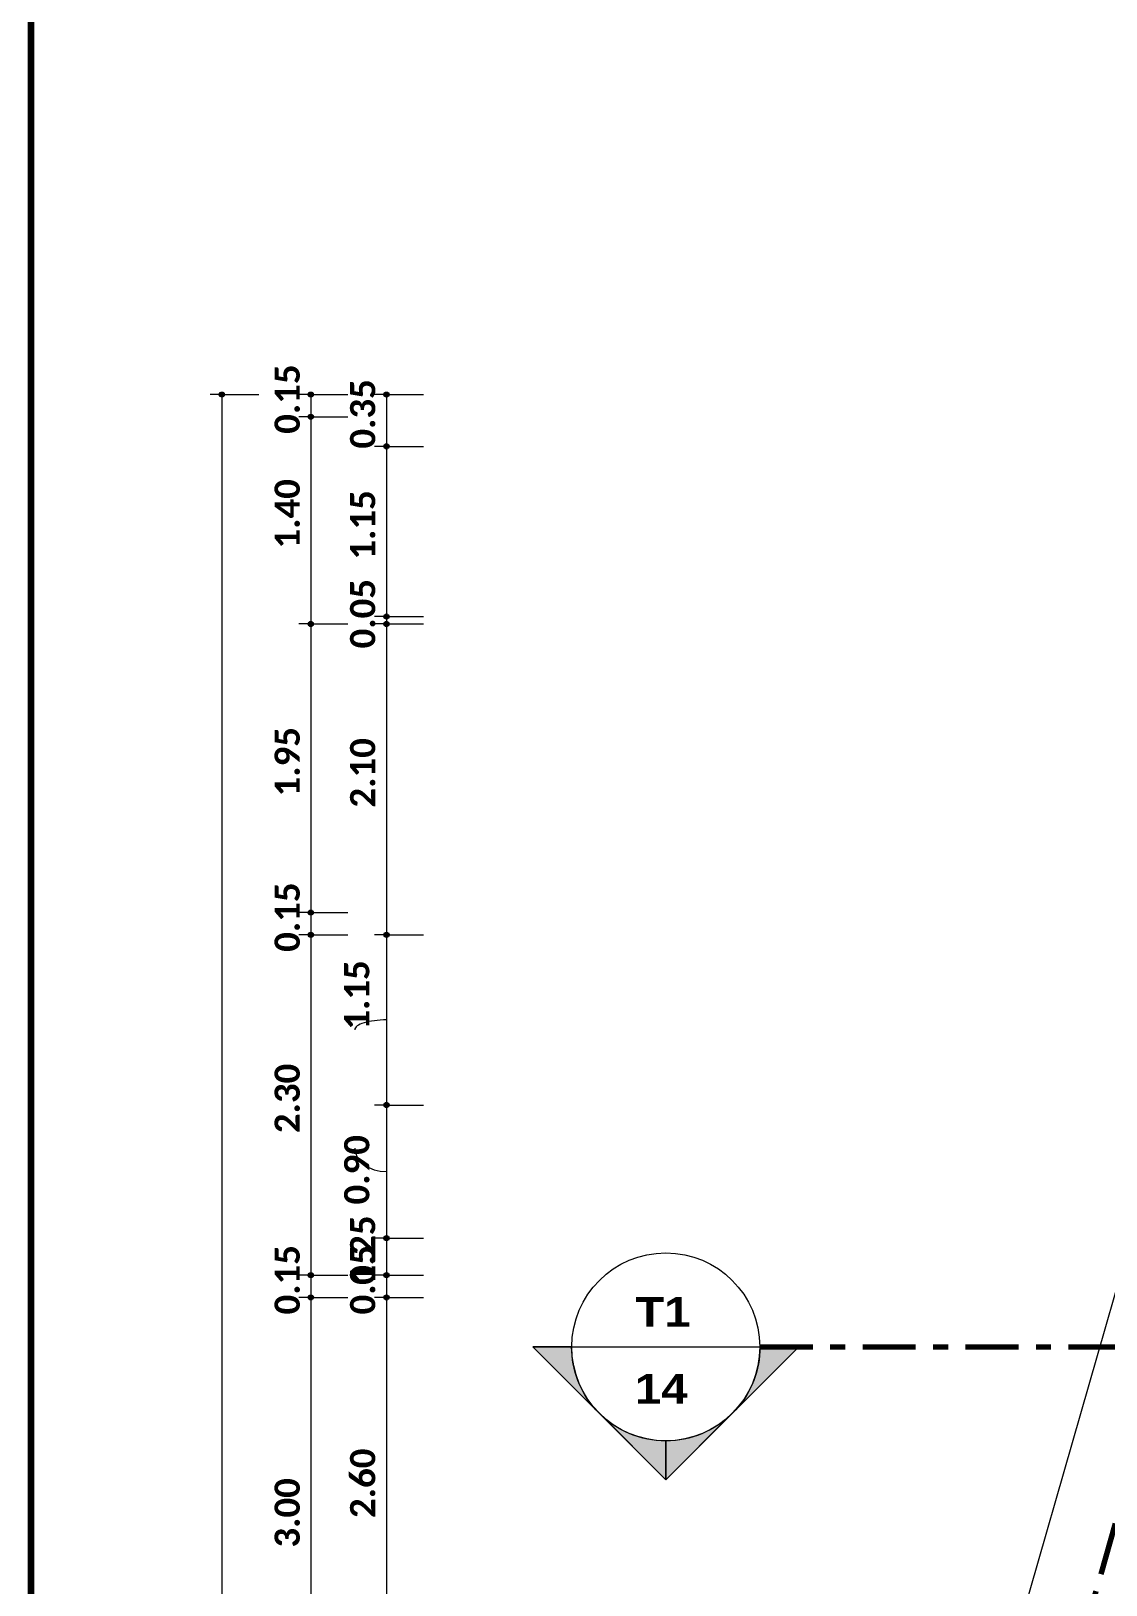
# Model space of a CAD drawing. Header units: metres. Extents: x -144 to 1000, y -717 to 29.
# Drawn here: x 492.11 to 499.37, y -556.22 to -545.72 of the extents above; entities that cross this region are included whole.
import ezdxf

# ---------------------------------------------------------------- set-up
doc = ezdxf.new("R2010")
doc.units = ezdxf.units.M
doc.linetypes.add('Dash Dot 3_16_', pattern=[0.595313, 0.357187, -0.119063, 0, -0.119063])
doc.layers.get('0').update_dxf_attribs({"color": 1})
for name, color, linetype, lineweight in [('A-ANNO-DIMS', 1, 'Continuous', 9), ('A-DETL', 1, 'Continuous', 9), ('A-DETL-WIDE', 1, 'Continuous', 100), ('G-ANNO-SYMB', 1, 'Continuous', 9)]:
    doc.layers.add(name, color=color, linetype=linetype, lineweight=lineweight)
doc.styles.add('Arial Black', font='', dxfattribs={"height": 0.15})
doc.styles.add('Calibri_B_4', font='calibrib.ttf', dxfattribs={"height": 0.1125})
doc.styles.get('Arial Black').set_extended_font_data('Arial Black')

# ---------------------------------------------------------------- blocks, each defined once
blk = doc.blocks.new('A$C4d52d4f2')
at = {"layer": 'A-DETL-WIDE'}
blk.add_line((-0.40513, -0.58802), (-0.40513, -0.00202), dxfattribs=at)
blk = doc.blocks.new('I')
at = {"layer": 'A-ANNO-DIMS', "lineweight": 25}
h = blk.add_hatch(color=256, dxfattribs=at)
edge = h.paths.add_edge_path()
edge.add_arc((489.627, -486.51), 0.015, 0, 360)
h = blk.add_hatch(color=256, dxfattribs=at)
edge = h.paths.add_edge_path()
edge.add_arc((490.228, -486.51), 0.015, 0, 360)
h = blk.add_hatch(color=256, dxfattribs=at)
edge = h.paths.add_edge_path()
edge.add_arc((490.739, -486.51), 0.015, 0, 360)
h = blk.add_hatch(color=256, dxfattribs=at)
edge = h.paths.add_edge_path()
edge.add_arc((490.228, -486.66), 0.015, 0, 360)
h = blk.add_hatch(color=256, dxfattribs=at)
edge = h.paths.add_edge_path()
edge.add_arc((490.228, -486.66), 0.015, 0, 360)
h = blk.add_hatch(color=256, dxfattribs=at)
edge = h.paths.add_edge_path()
edge.add_arc((490.739, -486.86), 0.015, 0, 360)
h = blk.add_hatch(color=256, dxfattribs=at)
edge = h.paths.add_edge_path()
edge.add_arc((490.739, -486.86), 0.015, 0, 360)
h = blk.add_hatch(color=256, dxfattribs=at)
edge = h.paths.add_edge_path()
edge.add_arc((490.228, -488.06), 0.015, 0, 360)
h = blk.add_hatch(color=256, dxfattribs=at)
edge = h.paths.add_edge_path()
edge.add_arc((490.228, -488.06), 0.015, 0, 360)
h = blk.add_hatch(color=256, dxfattribs=at)
edge = h.paths.add_edge_path()
edge.add_arc((490.739, -488.01), 0.015, 0, 360)
h = blk.add_hatch(color=256, dxfattribs=at)
edge = h.paths.add_edge_path()
edge.add_arc((490.739, -488.01), 0.015, 0, 360)
h = blk.add_hatch(color=256, dxfattribs=at)
edge = h.paths.add_edge_path()
edge.add_arc((490.739, -488.06), 0.015, 0, 360)
h = blk.add_hatch(color=256, dxfattribs=at)
edge = h.paths.add_edge_path()
edge.add_arc((490.739, -488.06), 0.015, 0, 360)
h = blk.add_hatch(color=256, dxfattribs=at)
edge = h.paths.add_edge_path()
edge.add_arc((490.228, -490.01), 0.015, 0, 360)
h = blk.add_hatch(color=256, dxfattribs=at)
edge = h.paths.add_edge_path()
edge.add_arc((490.228, -490.01), 0.015, 0, 360)
h = blk.add_hatch(color=256, dxfattribs=at)
edge = h.paths.add_edge_path()
edge.add_arc((490.228, -490.16), 0.015, 0, 360)
h = blk.add_hatch(color=256, dxfattribs=at)
edge = h.paths.add_edge_path()
edge.add_arc((490.228, -490.16), 0.015, 0, 360)
h = blk.add_hatch(color=256, dxfattribs=at)
edge = h.paths.add_edge_path()
edge.add_arc((490.739, -490.16), 0.015, 0, 360)
h = blk.add_hatch(color=256, dxfattribs=at)
edge = h.paths.add_edge_path()
edge.add_arc((490.739, -490.16), 0.015, 0, 360)
h = blk.add_hatch(color=256, dxfattribs=at)
edge = h.paths.add_edge_path()
edge.add_arc((490.739, -491.31), 0.015, 0, 360)
h = blk.add_hatch(color=256, dxfattribs=at)
edge = h.paths.add_edge_path()
edge.add_arc((490.739, -491.31), 0.015, 0, 360)
h = blk.add_hatch(color=256, dxfattribs=at)
edge = h.paths.add_edge_path()
edge.add_arc((490.739, -492.21), 0.015, 0, 360)
h = blk.add_hatch(color=256, dxfattribs=at)
edge = h.paths.add_edge_path()
edge.add_arc((490.739, -492.21), 0.015, 0, 360)
h = blk.add_hatch(color=256, dxfattribs=at)
edge = h.paths.add_edge_path()
edge.add_arc((490.228, -492.46), 0.015, 0, 360)
h = blk.add_hatch(color=256, dxfattribs=at)
edge = h.paths.add_edge_path()
edge.add_arc((490.228, -492.46), 0.015, 0, 360)
h = blk.add_hatch(color=256, dxfattribs=at)
edge = h.paths.add_edge_path()
edge.add_arc((490.739, -492.46), 0.015, 0, 360)
h = blk.add_hatch(color=256, dxfattribs=at)
edge = h.paths.add_edge_path()
edge.add_arc((490.739, -492.46), 0.015, 0, 360)
h = blk.add_hatch(color=256, dxfattribs=at)
edge = h.paths.add_edge_path()
edge.add_arc((490.228, -492.61), 0.015, 0, 360)
h = blk.add_hatch(color=256, dxfattribs=at)
edge = h.paths.add_edge_path()
edge.add_arc((490.228, -492.61), 0.015, 0, 360)
h = blk.add_hatch(color=256, dxfattribs=at)
edge = h.paths.add_edge_path()
edge.add_arc((490.739, -492.61), 0.015, 0, 360)
h = blk.add_hatch(color=256, dxfattribs=at)
edge = h.paths.add_edge_path()
edge.add_arc((490.739, -492.61), 0.015, 0, 360)
at = {"layer": 'G-ANNO-SYMB', "extrusion": (0, 0, -1)}
h = blk.add_hatch(color=256, dxfattribs=at)
edge = h.paths.add_edge_path()
edge.add_arc((-492.626, -492.944), 0.636, 317.9216, 360)
edge.add_line((-491.99, -492.944), (-491.728, -492.944))
edge.add_line((-491.728, -492.944), (-492.154, -493.37))
h = blk.add_hatch(color=256, dxfattribs=at)
edge = h.paths.add_edge_path()
edge.add_line((-493.098, -493.37), (-493.524, -492.944))
edge.add_line((-493.524, -492.944), (-493.262, -492.944))
edge.add_arc((-492.626, -492.944), 0.636, 180, 222.0784)
h = blk.add_hatch(color=256, dxfattribs=at)
edge = h.paths.add_edge_path()
edge.add_line((-492.177, -493.393), (-492.626, -493.842))
edge.add_line((-492.626, -493.842), (-492.626, -493.579))
edge.add_arc((-492.626, -492.944), 0.635, 270, 315)
h = blk.add_hatch(color=256, dxfattribs=at)
edge = h.paths.add_edge_path()
edge.add_arc((-492.626, -492.944), 0.635, 225, 270)
edge.add_line((-492.626, -493.579), (-492.626, -493.842))
edge.add_line((-492.626, -493.842), (-493.075, -493.393))
at = {"layer": 'A-ANNO-DIMS', "color": 5, "true_color": 0x0000ff}
blk.add_line((490.734, -509.731), (497.715, -485.439), dxfattribs=at)
at = {"layer": 'A-ANNO-DIMS'}
for p, q in [((489.627, -486.51), (489.547, -486.51)), ((489.627, -486.51), (489.627, -509.796)), ((489.627, -486.51), (489.877, -486.51)), ((490.228, -486.51), (490.148, -486.51)), ((490.228, -486.51), (490.228, -486.66)), ((490.228, -486.51), (490.478, -486.51)), ((490.739, -486.51), (490.659, -486.51)), ((490.739, -486.51), (490.739, -486.86)), ((490.739, -486.51), (490.989, -486.51)), ((490.228, -486.66), (490.148, -486.66)), ((490.228, -486.66), (490.148, -486.66)), ((490.228, -486.66), (490.478, -486.66)), ((490.228, -486.66), (490.228, -488.06)), ((490.228, -486.66), (490.478, -486.66)), ((490.739, -486.86), (490.659, -486.86)), ((490.739, -486.86), (490.659, -486.86)), ((490.739, -486.86), (490.989, -486.86)), ((490.739, -486.86), (490.739, -488.01)), ((490.739, -486.86), (490.989, -486.86)), ((490.228, -488.06), (490.148, -488.06)), ((490.228, -488.06), (490.148, -488.06)), ((490.228, -488.06), (490.478, -488.06)), ((490.228, -488.06), (490.228, -490.01)), ((490.228, -488.06), (490.478, -488.06)), ((490.739, -488.01), (490.659, -488.01)), ((490.739, -488.01), (490.659, -488.01)), ((490.739, -488.06), (490.659, -488.06)), ((490.739, -488.06), (490.659, -488.06)), ((490.739, -488.01), (490.989, -488.01)), ((490.739, -488.01), (490.739, -488.06)), ((490.739, -488.01), (490.989, -488.01)), ((490.739, -488.06), (490.989, -488.06)), ((490.739, -488.06), (490.739, -490.16)), ((490.739, -488.06), (490.989, -488.06)), ((490.228, -490.01), (490.148, -490.01)), ((490.228, -490.01), (490.148, -490.01)), ((490.228, -490.01), (490.478, -490.01)), ((490.228, -490.01), (490.228, -490.16)), ((490.228, -490.01), (490.478, -490.01)), ((490.228, -490.16), (490.148, -490.16)), ((490.228, -490.16), (490.148, -490.16)), ((490.228, -490.16), (490.478, -490.16)), ((490.228, -490.16), (490.228, -492.46)), ((490.228, -490.16), (490.478, -490.16)), ((490.739, -490.16), (490.659, -490.16)), ((490.739, -490.16), (490.659, -490.16)), ((490.739, -490.16), (490.989, -490.16)), ((490.739, -490.16), (490.739, -491.31)), ((490.739, -490.16), (490.989, -490.16)), ((490.739, -491.31), (490.659, -491.31)), ((490.739, -491.31), (490.659, -491.31)), ((490.739, -491.31), (490.989, -491.31)), ((490.739, -491.31), (490.739, -492.21)), ((490.739, -491.31), (490.989, -491.31)), ((490.739, -492.21), (490.659, -492.21)), ((490.739, -492.21), (490.659, -492.21)), ((490.739, -492.21), (490.989, -492.21)), ((490.739, -492.21), (490.739, -492.46)), ((490.739, -492.21), (490.989, -492.21)), ((490.228, -492.46), (490.148, -492.46)), ((490.228, -492.46), (490.148, -492.46)), ((490.228, -492.46), (490.478, -492.46)), ((490.228, -492.46), (490.228, -492.61)), ((490.228, -492.46), (490.478, -492.46)), ((490.739, -492.46), (490.659, -492.46)), ((490.739, -492.46), (490.659, -492.46)), ((490.739, -492.46), (490.989, -492.46)), ((490.739, -492.46), (490.739, -492.61)), ((490.739, -492.46), (490.989, -492.46)), ((490.228, -492.61), (490.148, -492.61)), ((490.228, -492.61), (490.148, -492.61)), ((490.228, -492.61), (490.478, -492.61)), ((490.228, -492.61), (490.228, -495.609)), ((490.228, -492.61), (490.478, -492.61)), ((490.739, -492.61), (490.659, -492.61)), ((490.739, -492.61), (490.659, -492.61)), ((490.739, -492.61), (490.989, -492.61)), ((490.739, -492.61), (490.739, -495.21)), ((490.739, -492.61), (490.989, -492.61))]:
    blk.add_line(p, q, dxfattribs=at)
at = {"layer": 'A-ANNO-DIMS', "lineweight": 25}
for centre in [(489.627, -486.51), (490.228, -486.51), (490.739, -486.51), (490.228, -486.66), (490.228, -486.66), (490.739, -486.86), (490.739, -486.86), (490.228, -488.06), (490.228, -488.06), (490.739, -488.01), (490.739, -488.01), (490.739, -488.06), (490.739, -488.06), (490.228, -490.01), (490.228, -490.01), (490.228, -490.16), (490.228, -490.16), (490.739, -490.16), (490.739, -490.16), (490.739, -491.31), (490.739, -491.31), (490.739, -492.21), (490.739, -492.21), (490.228, -492.46), (490.228, -492.46), (490.739, -492.46), (490.739, -492.46), (490.228, -492.61), (490.228, -492.61), (490.739, -492.61), (490.739, -492.61)]:
    blk.add_circle(centre, 0.015, dxfattribs=at)
at = {"layer": 'A-ANNO-DIMS'}
for centre, ratio, start_param, end_param in [((490.739, -490.801), 0.307152, 1.570796, 3.141593), ((490.739, -491.601), 0.740484, 3.141593, 4.712389)]:
    blk.add_ellipse(centre, major_axis=(0.214, 0), ratio=ratio, start_param=start_param, end_param=end_param, dxfattribs=at)
at = {"layer": 'A-DETL', "color": 7, "linetype": 'Dash Dot 3_16_', "lineweight": 70}
blk.add_line((491.15, -509.85), (498.13, -485.558), dxfattribs=at)
at = {"layer": 'G-ANNO-SYMB', "lineweight": 18, "extrusion": (0, 0, -1)}
for p, q in [((492.626, -493.842), (491.728, -492.944)), ((491.991, -492.944), (491.728, -492.944)), ((492.154, -493.37), (491.728, -492.944)), ((491.728, -492.944), (491.99, -492.944)), ((492.626, -493.842), (493.524, -492.944)), ((493.524, -492.944), (493.098, -493.37)), ((493.261, -492.944), (493.524, -492.944)), ((493.262, -492.944), (493.524, -492.944)), ((492.626, -493.842), (492.177, -493.393)), ((493.075, -493.393), (492.626, -493.842)), ((492.626, -493.579), (492.626, -493.842)), ((492.626, -493.842), (492.626, -493.579))]:
    blk.add_line(p, q, dxfattribs=at)
at = {"layer": 'G-ANNO-SYMB', "lineweight": 18}
blk.add_line((491.991, -492.944), (493.261, -492.944), dxfattribs=at)
at = {"layer": 'G-ANNO-SYMB', "linetype": 'Dash Dot 3_16_', "lineweight": 70}
blk.add_line((493.261, -492.944), (502.746, -492.944), dxfattribs=at)
at = {"layer": 'G-ANNO-SYMB', "lineweight": 18, "extrusion": (0, 0, -1)}
for radius, start, end in [(0.635, 0, 180), (0.636, 317.9216, 0), (0.635, 180, 0), (0.636, 180, 222.0784), (0.635, 270, 315), (0.635, 225, 270)]:
    blk.add_arc((-492.626, -492.944), radius, start, end, dxfattribs=at)
at = {"layer": 'A-ANNO-DIMS', "char_height": 0.17, "width": 0.45673, "attachment_point": 1, "rotation": 90, "line_spacing_factor": 1.158048, "style": 'Calibri_B_4'}
for s, insert in [('0.15', (489.983, -486.775)), ('0.35', (490.493, -486.875)), ('1.40', (489.983, -487.55)), ('1.15', (490.493, -487.625)), ('0.05', (490.493, -488.225)), ('1.95', (489.983, -489.225)), ('2.10', (490.493, -489.3)), ('0.15', (489.983, -490.275)), ('1.15', (490.453, -490.801)), ('2.30', (489.983, -491.5)), ('0.90', (490.453, -491.982)), ('0.25', (490.493, -492.525)), ('0.15', (489.983, -492.725)), ('0.15', (490.493, -492.725)), ('2.60', (490.493, -494.1)), ('3.00', (489.983, -494.3))]:
    blk.add_mtext(s, dxfattribs=dict(at, insert=insert))
at = {"layer": 'G-ANNO-SYMB', "style": 'Arial Black'}
for s, p in [('T1', (492.42, -492.808)), ('14', (492.417, -493.328))]:
    blk.add_text(s, height=0.2, dxfattribs=at).set_placement(p)

msp = doc.modelspace()

# ---------------------------------------------------------------- block references
at = {"xscale": 99.43160273753426, "yscale": 99.43160273753426, "zscale": 99.43160273753426}
msp.add_blockref('A$C4d52d4f2', (532.39, -530.45), dxfattribs=at)
at = {"color": 3}
msp.add_blockref('I', (3.769, -61.665), dxfattribs=at)

doc.saveas('drawing.dxf')
